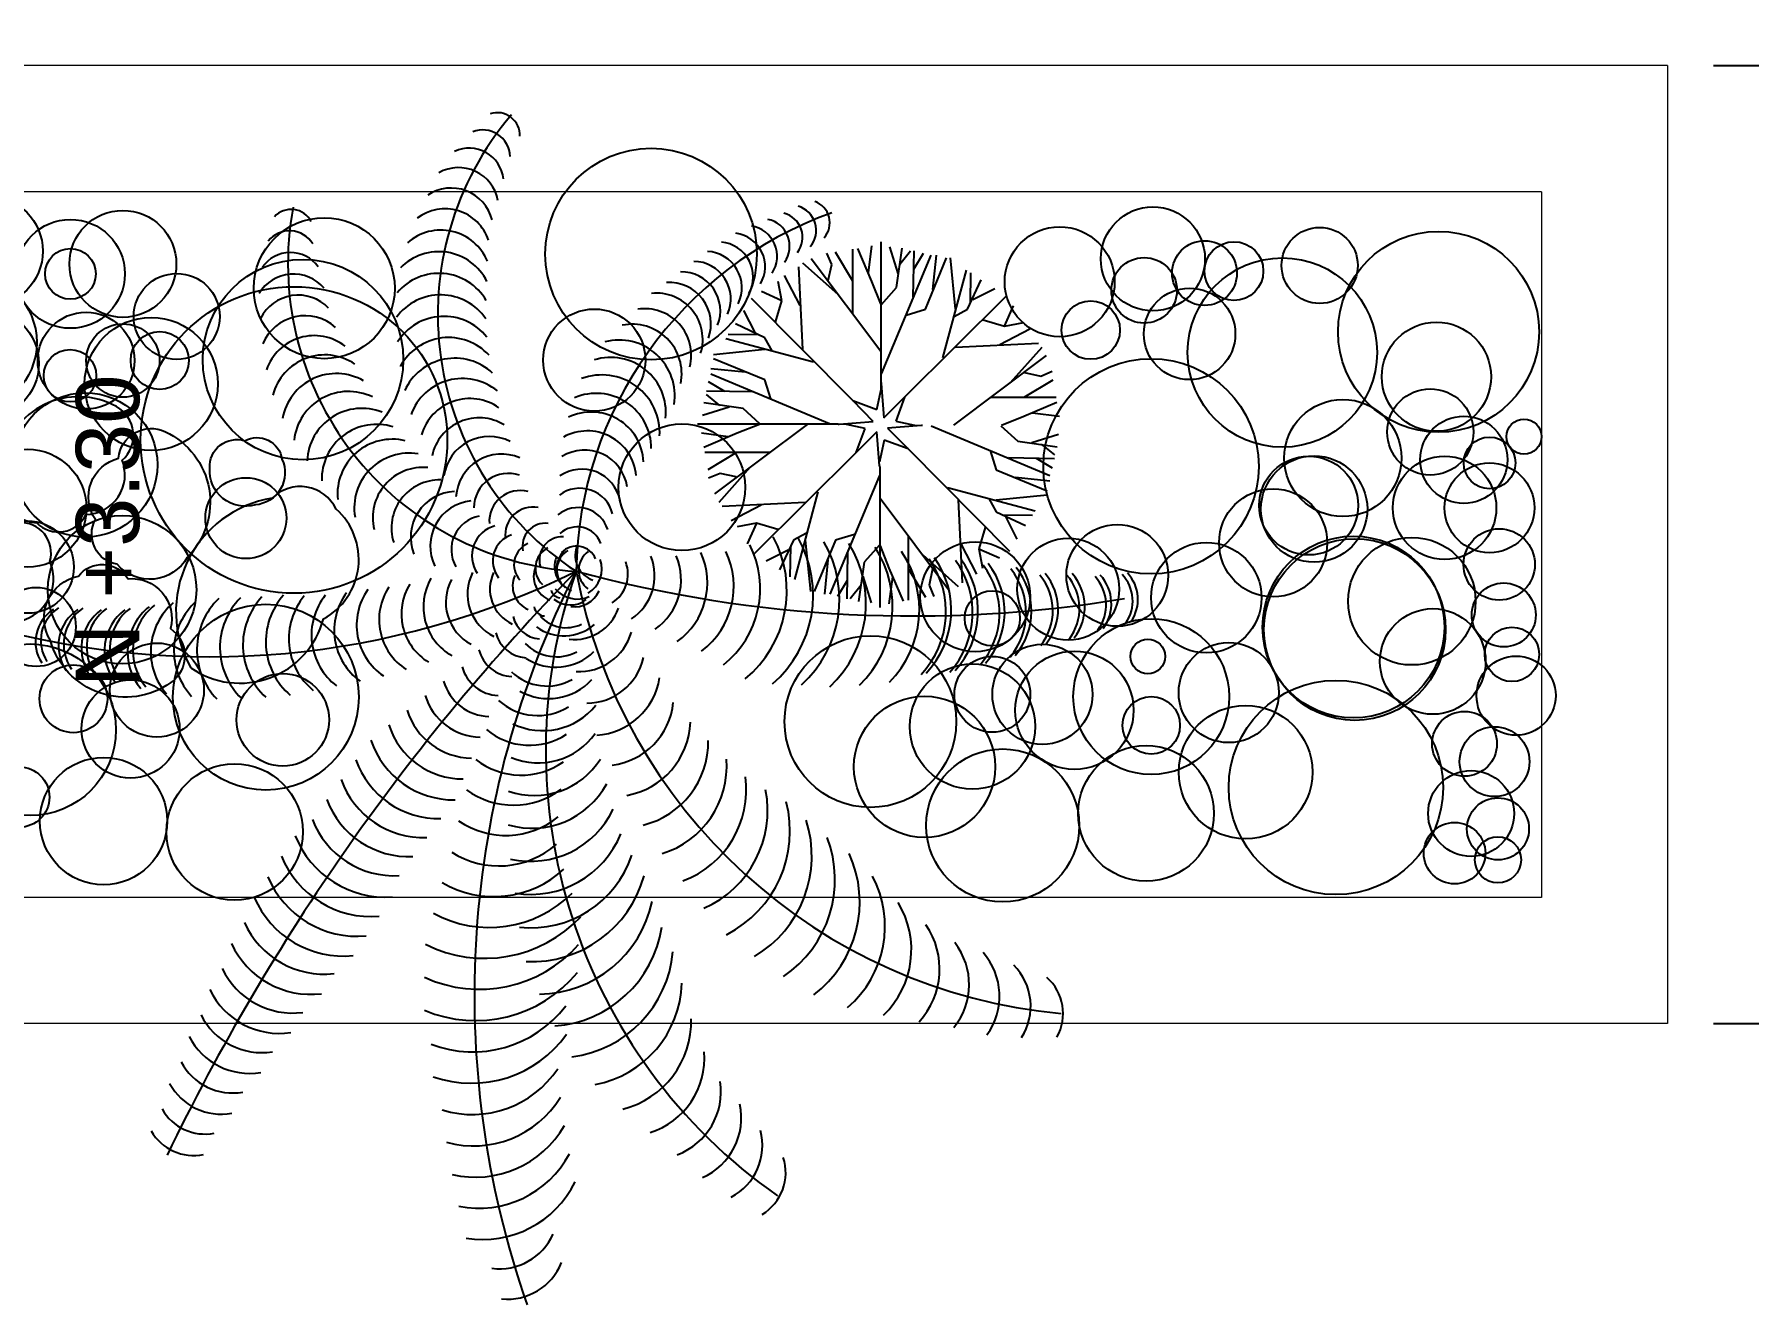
# Model space of a CAD drawing. Header units: millimetres. Extents: x 224.49 to 232.8, y 170.44 to 178.39.
# Drawn here: x 228.587 to 229.947, y 170.442 to 171.45 of the extents above; entities that cross this region are included whole.
import ezdxf

# ---------------------------------------------------------------- set-up
doc = ezdxf.new("R2010")
doc.units = ezdxf.units.MM
doc.layers.add('PROIEZIONI', color=145, linetype='Continuous', lineweight=13)
doc.layers.add('VEGETAZIONE', color=94, linetype='Continuous')
doc.styles.add('ARCHI', font='Arial.ttf')
doc.dimstyles.get("Standard").update_dxf_attribs({"dimscale": 0.75, "dimtxt": 0.1, "dimasz": 0.06, "dimexe": 0.05, "dimexo": 0, "dimgap": 0.05, "dimtad": 0, "dimzin": 0, "dimdsep": 46, "dimtxsty": 'Standard', "dimblk": 'ARCHTICK', "dimcen": 0.09, "dimadec": 0, "dimazin": 0, "dimtfac": 1, "dimtofl": 0, "dimtmove": 0, "dimatfit": 3, "dimldrblk": 'ARCHTICK', "dimfxl": 1, "dimtolj": 1, "dimtzin": 0, "dimarcsym": 0})

# ---------------------------------------------------------------- blocks, each defined once
blk = doc.blocks.new('_ARCHTICK')
at = {"color": 0, "linetype": 'ByBlock', "const_width": 0.15}
blk.add_lwpolyline([(-0.5, -0.5), (0.5, 0.5)], dxfattribs=at)
blk = doc.blocks.new('*D3')
at = {"layer": 'Defpoints', "color": 0, "transparency": 16777216}
for p in [(229.9191, 171.4253), (230.0634, 171.4253), (229.9191, 170.6654)]:
    blk.add_point(p, dxfattribs=at)
at = {"layer": 'PROIEZIONI', "color": 0, "lineweight": -2, "transparency": 16777216}
for p, q in [((229.9191, 171.4253), (230.1009, 171.4253)), ((230.0634, 171.4253), (230.0634, 171.1891)), ((230.0634, 170.6654), (230.0634, 170.9016)), ((229.9191, 170.6654), (230.1009, 170.6654))]:
    blk.add_line(p, q, dxfattribs=at)
at = {"layer": 'PROIEZIONI', "color": 0, "lineweight": -2, "transparency": 16777216, "xscale": 0.045, "yscale": 0.045, "zscale": 0.045}
for p, rotation in [((230.0634, 171.4253), 90), ((230.0634, 170.6654), 270)]:
    blk.add_blockref('_ARCHTICK', p, dxfattribs=dict(at, rotation=rotation))
at = {"layer": 'PROIEZIONI', "color": 0, "transparency": 16777216, "insert": (230.0634, 171.0453), "char_height": 0.075, "attachment_point": 5, "rotation": 90}
blk.add_mtext('\\A1;0.76', dxfattribs=at)

msp = doc.modelspace()

# ---------------------------------------------------------------- linework, layer by layer
at = {"layer": 'PROIEZIONI'}
for p, q in [((229.8825, 171.4253), (224.6571, 171.4253)), ((229.8825, 171.4253), (229.8825, 170.6654)), ((229.7825, 171.3253), (224.757, 171.3253)), ((229.7825, 171.3253), (229.7825, 170.7654)), ((229.7825, 170.7654), (224.757, 170.7654)), ((229.8825, 170.6654), (224.6571, 170.6654))]:
    msp.add_line(p, q, dxfattribs=at)
at = {"layer": 'VEGETAZIONE'}
for p, q in [((229.2488, 171.261), (229.2516, 171.2824)), ((229.2589, 171.1694), (229.2589, 171.2854)), ((229.2587, 171.1986), (229.2035, 171.272)), ((229.2198, 171.2676), (229.2159, 171.2765)), ((229.2364, 171.2544), (229.2226, 171.2772)), ((229.2364, 171.2281), (229.2364, 171.2796)), ((229.2516, 171.254), (229.2403, 171.2803)), ((229.2591, 171.1807), (229.2986, 171.2748)), ((229.2723, 171.2603), (229.2657, 171.2815)), ((229.2712, 171.2493), (229.2757, 171.2805)), ((229.2736, 171.2677), (229.2823, 171.2783)), ((229.2844, 171.2419), (229.285, 171.2783)), ((229.2847, 171.2638), (229.2924, 171.2766)), ((229.294, 171.232), (229.3107, 171.2727)), ((229.3, 171.2476), (229.3028, 171.2748)), ((229.3179, 171.232), (229.3138, 171.2727)), ((229.1947, 171.2349), (229.1823, 171.2588)), ((229.1968, 171.2), (229.1936, 171.2658)), ((229.2247, 171.2436), (229.1968, 171.2686)), ((229.2169, 171.2547), (229.2198, 171.2676)), ((229.3079, 171.1934), (229.3266, 171.2631)), ((229.3273, 171.232), (229.3383, 171.2553)), ((229.3297, 171.2369), (229.3301, 171.261)), ((229.1639, 171.246), (229.1639, 171.246)), ((229.1801, 171.2387), (229.1639, 171.246)), ((229.1801, 171.2387), (229.1773, 171.254)), ((229.2587, 171.2363), (229.2516, 171.254)), ((229.2591, 171.2359), (229.2712, 171.2493)), ((229.2774, 171.1623), (229.3584, 171.2426)), ((229.3315, 171.2398), (229.3491, 171.2486)), ((229.1589, 171.2135), (229.1501, 171.2311)), ((229.2364, 171.1595), (229.1561, 171.2405)), ((229.1752, 171.2217), (229.1801, 171.2387)), ((229.2788, 171.2274), (229.294, 171.232)), ((229.3169, 171.2263), (229.3273, 171.232)), ((229.3567, 171.2185), (229.364, 171.2348)), ((229.364, 171.2348), (229.364, 171.2348)), ((229.1667, 171.2093), (229.1434, 171.2204)), ((229.3397, 171.2235), (229.3567, 171.2185)), ((229.3529, 171.204), (229.3768, 171.2164)), ((229.3567, 171.2185), (229.372, 171.2214)), ((229.2053, 171.19), (229.1356, 171.2086)), ((229.1618, 171.2117), (229.1377, 171.2121)), ((229.1724, 171.199), (229.1667, 171.2093)), ((229.3179, 171.2019), (229.3838, 171.2051)), ((229.3616, 171.174), (229.3865, 171.2019)), ((229.1667, 171.2), (229.126, 171.1958)), ((229.1667, 171.1761), (229.126, 171.1928)), ((229.3166, 171.14), (229.39, 171.1952)), ((229.1349, 171.1667), (229.1221, 171.1744)), ((229.1511, 171.182), (229.1239, 171.1848)), ((229.218, 171.1411), (229.1239, 171.1806)), ((229.1713, 171.1609), (229.1667, 171.1761)), ((229.3724, 171.1623), (229.3952, 171.1761)), ((229.3726, 171.1818), (229.3855, 171.1789)), ((229.3855, 171.1789), (229.3945, 171.1828)), ((229.1568, 171.1664), (229.1204, 171.1671)), ((229.131, 171.1557), (229.1204, 171.1643)), ((229.2555, 171.1525), (229.2587, 171.1674)), ((229.2589, 171.173), (229.2611, 171.146)), ((229.2611, 171.146), (229.2774, 171.1623)), ((229.2774, 171.1623), (229.2705, 171.1432)), ((229.346, 171.1623), (229.3976, 171.1623)), ((229.1384, 171.1543), (229.1172, 171.1477)), ((229.1494, 171.1533), (229.1182, 171.1577)), ((229.1628, 171.1411), (229.1494, 171.1533)), ((229.2364, 171.1595), (229.2555, 171.1525)), ((229.2527, 171.1431), (229.2364, 171.1595)), ((229.3543, 171.14), (229.372, 171.1471)), ((229.372, 171.1471), (229.3983, 171.1584)), ((229.379, 171.1499), (229.4003, 171.1471)), ((229.2249, 171.1409), (229.1133, 171.1409)), ((229.1377, 171.1308), (229.1163, 171.1336)), ((229.1447, 171.1336), (229.1183, 171.1223)), ((229.2001, 171.1407), (229.1267, 171.0855)), ((229.1624, 171.1407), (229.1447, 171.1336)), ((229.2257, 171.1409), (229.2527, 171.1431)), ((229.2462, 171.1375), (229.2313, 171.1407)), ((229.2392, 171.1184), (229.2462, 171.1375)), ((229.2555, 171.1347), (229.2392, 171.1184)), ((229.2577, 171.1077), (229.2555, 171.1347)), ((229.291, 171.1398), (229.264, 171.1376)), ((229.264, 171.1376), (229.2803, 171.1212)), ((229.2705, 171.1432), (229.2853, 171.14)), ((229.2987, 171.1396), (229.3928, 171.1001)), ((229.3538, 171.1396), (229.3673, 171.1275)), ((229.3783, 171.1264), (229.3995, 171.133)), ((229.2612, 171.1282), (229.258, 171.1133)), ((229.2803, 171.1212), (229.2612, 171.1282)), ((229.2803, 171.1212), (229.3606, 171.0402)), ((229.3454, 171.1199), (229.35, 171.1047)), ((229.3673, 171.1275), (229.3984, 171.123)), ((229.3857, 171.125), (229.3963, 171.1164)), ((229.1706, 171.1184), (229.1191, 171.1184)), ((229.1443, 171.1184), (229.1215, 171.1046)), ((229.1551, 171.1068), (229.1301, 171.0788)), ((229.2392, 171.1184), (229.1582, 171.0381)), ((229.2578, 171.1069), (229.2578, 170.9953)), ((229.3599, 171.1143), (229.3963, 171.1137)), ((229.3818, 171.114), (229.3945, 171.1063)), ((229.1311, 171.1018), (229.1221, 171.0979)), ((229.144, 171.099), (229.1311, 171.1018)), ((229.2576, 171.1), (229.2181, 171.0059)), ((229.35, 171.1047), (229.3906, 171.088)), ((229.3655, 171.0987), (229.3928, 171.0959)), ((229.1987, 171.0788), (229.1329, 171.0756)), ((229.2087, 171.0873), (229.1901, 171.0176)), ((229.258, 171.0821), (229.3132, 171.0087)), ((229.3114, 171.0907), (229.3811, 171.0721)), ((229.3199, 171.0807), (229.3231, 171.0149)), ((229.3443, 171.0818), (229.35, 171.0714)), ((229.35, 171.0807), (229.3906, 171.0849)), ((229.1638, 171.0767), (229.1399, 171.0643)), ((229.35, 171.0714), (229.3733, 171.0604)), ((229.3549, 171.069), (229.379, 171.0686)), ((229.3577, 171.0672), (229.3666, 171.0496)), ((229.16, 171.0622), (229.1447, 171.0593)), ((229.16, 171.0622), (229.1526, 171.0459)), ((229.1769, 171.0572), (229.16, 171.0622)), ((229.1997, 171.0544), (229.1894, 171.0487)), ((229.2378, 171.0533), (229.2226, 171.0487)), ((229.2803, 171.0526), (229.2803, 171.0011)), ((229.3415, 171.059), (229.3365, 171.042)), ((229.1526, 171.0459), (229.1526, 171.0459)), ((229.1852, 171.041), (229.1676, 171.0321)), ((229.1894, 171.0487), (229.1783, 171.0254)), ((229.1869, 171.0438), (229.1866, 171.0197)), ((229.1987, 171.0487), (229.2029, 171.0081)), ((229.2226, 171.0487), (229.2059, 171.0081)), ((229.2323, 171.0388), (229.2316, 171.0024)), ((229.2576, 171.0448), (229.2454, 171.0314)), ((229.258, 171.0444), (229.2651, 171.0267)), ((229.322, 171.0458), (229.3344, 171.0219)), ((229.3365, 171.042), (229.3393, 171.0267)), ((229.3365, 171.042), (229.3528, 171.0347)), ((229.2167, 171.0332), (229.2139, 171.0059)), ((229.2454, 171.0314), (229.241, 171.0003)), ((229.2651, 171.0267), (229.2764, 171.0004)), ((229.2803, 171.0263), (229.2941, 171.0035)), ((229.2919, 171.0371), (229.3199, 171.0121)), ((229.2997, 171.0261), (229.2969, 171.0132)), ((229.3528, 171.0347), (229.3528, 171.0347)), ((229.232, 171.0169), (229.2243, 171.0042)), ((229.243, 171.013), (229.2344, 171.0024)), ((229.2444, 171.0204), (229.251, 170.9992)), ((229.2679, 171.0197), (229.2651, 170.9983)), ((229.2969, 171.0132), (229.3008, 171.0042))]:
    msp.add_line(p, q, dxfattribs=at)
for points in [[(228.5613, 171.1107, 0.520567), (228.5893, 171.0625, 0.520567), (228.6281, 171.0691, 0.520567), (228.657, 171.1123, 0.520567), (228.6524, 171.1548, 0.520567)], [(228.7085, 171.0351, -0.520567), (228.6531, 171.0297, -0.520567), (228.6358, 171.0652, -0.520567), (228.654, 171.1138, -0.520567), (228.6912, 171.1349, -0.520567)], [(228.7626, 171.0768, -0.520567), (228.7264, 171.106, -0.520567), (228.7542, 171.1277, -0.520567), (228.7837, 171.1131, -0.520567)], [(228.7113, 170.9476, 0.520567), (228.8166, 170.9864, 0.520567), (228.8266, 171.0735, 0.520567), (228.7759, 171.0821, 0.520567)], [(228.5711, 170.9841, 0.520567), (228.5996, 171.0319, 0.520567), (228.5749, 171.0627, 0.520567), (228.5232, 171.067, 0.520567), (228.4882, 171.0423, 0.520567)], [(228.6, 170.9692, -0.520567), (228.6222, 171.0203, -0.520567), (228.6616, 171.0182, -0.520567), (228.6953, 170.9787, -0.520567), (228.6956, 170.9359, -0.520567)]]:
    msp.add_lwpolyline(points, format="xyb", close=True, dxfattribs=at)
for centre, radius in [((229.0764, 171.2758), 0.0839), ((228.5504, 171.2781), 0.0436), ((228.6575, 171.268), 0.0424), ((229.4744, 171.272), 0.0413), ((228.6159, 171.2601), 0.0432), ((228.8172, 171.2487), 0.0559), ((229.4005, 171.2538), 0.0436), ((229.6067, 171.2668), 0.0302), ((229.5154, 171.2607), 0.0257), ((229.5387, 171.2623), 0.0233), ((229.701, 171.2141), 0.0797), ((228.6159, 171.2601), 0.0201), ((228.8004, 171.1921), 0.0795), ((229.4675, 171.247), 0.026), ((229.5771, 171.1977), 0.0751), ((228.5348, 171.2057), 0.0544), ((228.7002, 171.2263), 0.0341), ((228.7932, 171.1283), 0.1216), ((229.5035, 171.2125), 0.0363), ((228.5473, 171.189), 0.0436), ((228.6284, 171.1913), 0.0384), ((229.0314, 171.1917), 0.0405), ((229.4251, 171.2155), 0.0232), ((228.68, 171.1728), 0.0528), ((228.6575, 171.1913), 0.0291), ((229.6993, 171.1785), 0.0433), ((228.6867, 171.1913), 0.023), ((228.6156, 171.1793), 0.0208), ((229.473, 171.1074), 0.0854), ((228.6277, 171.1085), 0.0572), ((229.6251, 171.114), 0.0465), ((229.6944, 171.1347), 0.0342), ((229.721, 171.1126), 0.0346), ((229.1009, 171.0908), 0.0502), ((229.7687, 171.131), 0.0139), ((228.5819, 171.0742), 0.0467), ((229.7414, 171.1101), 0.0205), ((229.598, 171.0763), 0.0392), ((229.6023, 171.0735), 0.0422), ((229.7058, 171.0745), 0.041), ((229.7414, 171.0745), 0.0356), ((228.7551, 171.0663), 0.0321), ((229.5698, 171.0467), 0.0429), ((228.6569, 171.0095), 0.0589), ((228.5819, 171.0275), 0.0367), ((229.4462, 171.0209), 0.0404), ((229.6335, 170.9799), 0.0721), ((229.7491, 171.0296), 0.0283), ((229.3335, 171.0039), 0.0436), ((229.4073, 171.01), 0.0404), ((229.5168, 171.0032), 0.0438), ((229.6345, 170.9779), 0.072), ((229.6798, 171.0004), 0.0506), ((229.5506, 171.031), 7.105427357601003e-16), ((228.5888, 170.98), 0.0314), ((229.7527, 170.9895), 0.0254), ((228.7709, 170.9243), 0.0737), ((229.3471, 170.9868), 0.0219), ((229.4731, 170.9247), 0.0618), ((229.6964, 170.9526), 0.0419), ((229.2504, 170.9049), 0.0681), ((229.4704, 170.9566), 0.0137), ((229.7592, 170.9582), 0.0216), ((228.5839, 170.8984), 0.0681), ((228.6845, 170.9299), 0.0373), ((229.3471, 170.9265), 0.0301), ((229.3868, 170.9265), 0.0397), ((229.4122, 170.9139), 0.0469), ((229.5346, 170.9279), 0.0397), ((229.7625, 170.9255), 0.0314), ((228.6183, 170.923), 0.0269), ((228.7843, 170.9063), 0.0367), ((229.3313, 170.901), 0.0497), ((228.6636, 170.899), 0.0389), ((229.6196, 170.8526), 0.085), ((229.2933, 170.869), 0.056), ((229.4731, 170.9019), 0.0228), ((229.5479, 170.8648), 0.053), ((229.7216, 170.8873), 0.0257), ((229.7326, 170.9105), 7.105427357601003e-16), ((229.7454, 170.8731), 0.0277), ((228.6422, 170.826), 0.0505), ((229.3553, 170.8225), 0.0607), ((229.469, 170.8321), 0.0538), ((228.5753, 170.845), 0.024), ((228.7461, 170.8174), 0.0541), ((229.7268, 170.832), 0.0341), ((229.7481, 170.8198), 0.0246), ((229.7137, 170.8005), 0.0244), ((229.7481, 170.7952), 0.0183)]:
    msp.add_circle(centre, radius, dxfattribs=at)
for centre, radius, start, end in [((229.1515, 171.2279), 0.2442, 139.5669, 236.5663), ((228.9543, 171.3699), 0.0181, 358.0698, 107.3306), ((228.9429, 171.3525), 0.0218, 2.1115, 111.3723), ((228.9323, 171.3326), 0.0272, 6.1531, 115.4139), ((228.9238, 171.3127), 0.0317, 10.1948, 119.4556), ((228.9178, 171.2947), 0.0335, 14.2365, 123.4973), ((228.7909, 171.2931), 0.0181, 27.8369, 137.0977), ((229.0326, 171.2678), 0.2442, 169.334, 266.3334), ((228.913, 171.2754), 0.0363, 18.2781, 127.5389), ((229.1874, 171.2946), 0.02, 319.969, 73.3158), ((229.2005, 171.3007), 0.0177, 317.6963, 71.0431), ((229.3242, 171.0197), 0.3072, 109.8929, 179.1654), ((229.1518, 171.274), 0.0246, 326.7872, 80.134), ((229.1646, 171.2821), 0.0217, 324.5145, 77.8613), ((229.1769, 171.2891), 0.0197, 322.2418, 75.5886), ((228.7897, 171.2724), 0.0218, 31.8786, 141.1394), ((228.9097, 171.2549), 0.0399, 22.3198, 131.5806), ((229.1297, 171.2577), 0.0277, 331.3327, 84.6795), ((229.1402, 171.2658), 0.0267, 329.06, 82.4067), ((228.7904, 171.2498), 0.0272, 35.9202, 145.181), ((228.9081, 171.2351), 0.0426, 26.3615, 135.6223), ((229.1099, 171.2402), 0.0298, 335.8781, 89.2249), ((229.1197, 171.2492), 0.0287, 333.6054, 86.9522), ((228.7928, 171.2283), 0.0317, 39.9619, 149.2227), ((228.9082, 171.217), 0.0435, 30.4031, 139.6639), ((229.1006, 171.2308), 0.0308, 338.1509, 91.4977), ((228.7966, 171.2097), 0.0335, 44.0036, 153.2644), ((228.9095, 171.1999), 0.0435, 34.4448, 143.7056), ((229.0806, 171.208), 0.0368, 342.6963, 96.0431), ((229.0908, 171.2202), 0.0331, 340.4236, 93.7704), ((229.0715, 171.1956), 0.0368, 345.5535, 98.9003), ((228.802, 171.1906), 0.0363, 48.0452, 157.306), ((228.9121, 171.1829), 0.0435, 38.4865, 147.7473), ((229.0616, 171.181), 0.0391, 348.4106, 101.7574), ((228.8093, 171.1712), 0.0399, 52.0869, 161.3477), ((228.9159, 171.1661), 0.0435, 42.5281, 151.7889), ((229.051, 171.1633), 0.0443, 351.2677, 104.6145), ((228.8177, 171.1532), 0.0426, 56.1286, 165.3894), ((228.9208, 171.1497), 0.0435, 46.5698, 155.8306), ((229.0445, 171.1501), 0.0437, 354.1249, 107.4717), ((228.8268, 171.1375), 0.0435, 60.1702, 169.431), ((228.9269, 171.1336), 0.0435, 50.6115, 159.8723), ((229.0373, 171.1339), 0.046, 356.982, 110.3288), ((229.2685, 171.1738), 0.0096, 180, 184.6649), ((228.8365, 171.1233), 0.0435, 64.2119, 173.4727), ((228.9327, 171.1213), 0.0399, 54.6531, 163.9139), ((229.0329, 171.1216), 0.0437, 359.8392, 113.186), ((229.2493, 171.1694), 0.0096, 347.9659, 0), ((228.8471, 171.1099), 0.0435, 68.2536, 177.5144), ((229.0291, 171.1091), 0.0414, 2.6963, 116.0431), ((228.8587, 171.0972), 0.0435, 72.2952, 181.556), ((228.94, 171.1078), 0.0381, 58.6948, 167.9556), ((229.0258, 171.0964), 0.0391, 5.5535, 118.9003), ((229.2249, 171.1505), 0.0096, 270, 274.6649), ((229.2293, 171.1313), 0.0096, 77.9659, 90), ((229.2874, 171.1494), 0.0096, 257.9659, 270), ((229.2918, 171.1302), 0.0096, 90, 94.6649), ((228.8712, 171.0854), 0.0435, 76.3369, 185.5977), ((228.9481, 171.0948), 0.0363, 62.7365, 171.9973), ((229.0237, 171.0862), 0.0341, 8.4106, 121.7574), ((228.8845, 171.0744), 0.0435, 80.3786, 189.6394), ((228.8956, 171.0667), 0.0399, 84.4202, 193.681), ((228.9579, 171.0808), 0.0363, 66.7781, 176.0389), ((229.2482, 171.1069), 0.0096, 0, 4.6649), ((229.2674, 171.1113), 0.0096, 167.9659, 180), ((228.9086, 171.0585), 0.0381, 88.4619, 197.7227), ((228.9631, 171.0746), 0.0272, 70.8198, 180.0806), ((229.0216, 171.0744), 0.0308, 11.2677, 124.6145), ((228.9221, 171.0512), 0.0363, 92.5036, 201.7644), ((228.9376, 171.044), 0.0363, 96.5452, 205.806), ((228.9726, 171.0637), 0.0245, 74.8615, 184.1223), ((229.02, 171.0633), 0.0267, 14.1249, 127.4717), ((228.9452, 171.0412), 0.0272, 100.5869, 209.8477), ((228.9826, 171.0533), 0.0218, 78.9031, 188.1639), ((229.0185, 171.0501), 0.0246, 16.982, 130.3288), ((228.9588, 171.0364), 0.0245, 104.6286, 213.8894), ((228.9727, 171.0324), 0.0218, 108.6702, 217.931), ((228.9925, 171.0442), 0.0181, 82.9448, 192.2056), ((229.0059, 171.0334), 0.0181, 86.9865, 196.2473), ((229.0178, 171.0395), 0.0199, 19.8392, 133.186), ((229.0936, 171.0087), 0.0905, 309.4351, 28.1744), ((228.9858, 171.0294), 0.0181, 112.7119, 221.9727), ((229.0028, 171.0267), 0.0181, 116.7536, 226.0144), ((229.0218, 171.0259), 0.0204, 129.7112, 220.4082), ((229.0198, 171.0252), 0.0181, 120.7952, 230.056), ((229.0173, 171.0277), 0.0164, 22.6963, 136.0431), ((229.0366, 171.0366), 0.0204, 161.0937, 251.7906), ((229.037, 171.0249), 0.0181, 124.8369, 234.0977), ((229.0635, 171.015), 0.0576, 305.8637, 24.603), ((229.0778, 171.012), 0.0642, 307.0541, 25.7935), ((229.0862, 171.0103), 0.0768, 308.2446, 26.984), ((229.1124, 171.0052), 0.0926, 310.6256, 29.3649), ((229.1354, 171.0016), 0.0905, 311.816, 30.5554), ((229.1564, 170.9987), 0.0905, 313.0065, 31.7459), ((229.1812, 170.996), 0.0868, 314.197, 32.9363), ((229.207, 170.9938), 0.0822, 315.3875, 34.1268), ((228.7266, 171.6111), 0.6548, 254.1567, 296.3219), ((230.2859, 169.79), 1.7701, 135.7969, 154.1802), ((229.6782, 170.6878), 0.7419, 153.0343, 199.3216), ((229.0037, 171.0201), 0.0204, 157.8629, 248.5599), ((229.4244, 170.882), 0.4315, 160.7737, 234.979), ((229.0203, 171.0281), 0.0204, 159.4783, 250.1753), ((229.2844, 172.012), 1.0233, 254.8546, 279.4139), ((229.4412, 171.1031), 0.4315, 190.5408, 264.7461), ((229.015, 171.026), 0.0224, 301.1017, 19.8411), ((229.0313, 171.0219), 0.0268, 302.2922, 21.0316), ((229.0383, 171.0206), 0.041, 303.4827, 22.2221), ((229.0526, 171.0174), 0.0476, 304.6732, 23.4125), ((229.238, 170.992), 0.0723, 316.5779, 35.3173), ((229.2422, 170.9931), 0.0723, 316.5779, 35.3173), ((229.2616, 170.9912), 0.0699, 317.7684, 36.5078), ((229.2658, 170.9923), 0.0699, 317.7684, 36.5078), ((229.2905, 170.9909), 0.0623, 318.9589, 37.6983), ((229.2946, 170.9921), 0.0623, 318.9589, 37.6983), ((229.3188, 170.9914), 0.0551, 320.1494, 38.8887), ((229.323, 170.9926), 0.0551, 320.1494, 38.8887), ((228.9075, 170.9857), 0.0468, 146.5552, 237.2522), ((228.9232, 170.9904), 0.0448, 148.1706, 238.8676), ((228.9406, 170.9961), 0.0448, 149.786, 240.483), ((228.9513, 170.9996), 0.0377, 151.4014, 242.0983), ((228.9685, 171.0061), 0.0377, 153.0167, 243.7137), ((228.9791, 171.01), 0.0305, 154.6321, 245.3291), ((228.987, 171.0125), 0.0204, 156.2475, 246.9445), ((229.3512, 170.9928), 0.0439, 321.3398, 40.0792), ((229.3554, 170.994), 0.0439, 321.3398, 40.0792), ((229.376, 170.9946), 0.0402, 322.5303, 41.2697), ((229.3802, 170.9958), 0.0402, 322.5303, 41.2697), ((229.4038, 170.9973), 0.0335, 323.7208, 42.4602), ((229.408, 170.9985), 0.0335, 323.7208, 42.4602), ((229.4279, 171.0006), 0.0305, 324.9113, 43.6506), ((229.4321, 171.0018), 0.0305, 324.9113, 43.6506), ((228.7112, 170.9615), 0.0458, 128.786, 219.483), ((228.7305, 170.9603), 0.0509, 130.4014, 221.0983), ((228.7509, 170.9608), 0.0529, 132.0167, 222.7137), ((228.7722, 170.962), 0.056, 133.6321, 224.3291), ((228.7905, 170.9636), 0.056, 135.2475, 225.9445), ((228.8087, 170.9656), 0.056, 136.8629, 227.5599), ((228.8269, 170.9682), 0.056, 138.4783, 229.1753), ((228.842, 170.9706), 0.0529, 140.0937, 230.7906), ((228.858, 170.9736), 0.0509, 141.7091, 232.406), ((228.875, 170.9773), 0.0499, 143.3244, 234.0214), ((228.8918, 170.9815), 0.0489, 144.9398, 235.6368), ((229.0047, 171.0108), 0.00771, 192.2358, 264.5911), ((229.0125, 171.0179), 0.0205, 230.3556, 307.7505), ((229.018, 171.0253), 0.0232, 220.3343, 293.8495), ((229.0162, 171.0165), 0.0205, 260.1227, 337.5176), ((228.6187, 170.9681), 0.0305, 122.3244, 213.0214), ((228.6229, 170.9693), 0.0305, 122.3244, 213.0214), ((228.641, 170.9651), 0.0346, 123.9398, 214.6368), ((228.6452, 170.9662), 0.0346, 123.9398, 214.6368), ((228.6623, 170.9628), 0.0377, 125.5552, 216.2522), ((228.6665, 170.9639), 0.0377, 125.5552, 216.2522), ((228.6836, 170.9612), 0.0407, 127.1706, 217.8676), ((228.6878, 170.9623), 0.0407, 127.1706, 217.8676), ((228.707, 170.9603), 0.0458, 128.786, 219.483), ((228.9895, 170.9936), 0.0231, 193.4772, 265.8325), ((228.9926, 170.9979), 0.00925, 192.8565, 265.2118), ((229.0091, 171.0072), 0.0278, 222.251, 295.7662), ((229.0157, 171.0069), 0.0369, 263.4864, 340.8813), ((228.9787, 170.9817), 0.0262, 194.0979, 266.4532), ((229.0073, 171.0098), 0.0369, 233.7193, 311.1142), ((229.0193, 170.9876), 0.0431, 266.85, 344.2449), ((228.9674, 170.9691), 0.0285, 194.7186, 267.0738), ((229.0015, 170.9911), 0.0348, 224.1676, 297.6829), ((229.0009, 170.9912), 0.0431, 237.0829, 314.4778), ((228.9563, 170.9564), 0.0308, 195.3393, 267.6945), ((228.9939, 170.9737), 0.0406, 226.0843, 299.5995), ((229.0253, 170.9657), 0.0462, 270.2136, 347.6086), ((228.949, 170.9476), 0.0386, 195.96, 268.3152), ((228.9952, 170.9693), 0.0462, 240.4465, 317.8415), ((229.03, 170.948), 0.0539, 273.5773, 350.9722), ((228.9417, 170.9388), 0.0463, 196.5807, 268.9359), ((228.9866, 170.9561), 0.0464, 228.001, 301.5162), ((228.9905, 170.9516), 0.0539, 243.8102, 321.2051), ((229.0389, 170.9254), 0.0554, 276.9409, 354.3358), ((228.9272, 170.9211), 0.0617, 197.822, 270.1773), ((228.9345, 170.93), 0.054, 197.2014, 269.5566), ((229.0461, 170.9069), 0.0616, 280.3045, 357.6995), ((228.92, 170.9122), 0.0694, 198.4427, 270.798), ((228.9801, 170.9394), 0.0533, 229.9176, 303.4329), ((228.987, 170.9276), 0.0554, 247.1738, 324.5687), ((229.0541, 170.8886), 0.0677, 283.6682, 1.0631), ((228.908, 170.8973), 0.0694, 199.0634, 271.4187), ((228.9734, 170.9204), 0.058, 231.8343, 305.3495), ((228.984, 170.9079), 0.0616, 250.5374, 327.9324), ((229.064, 170.8694), 0.0724, 287.0318, 4.4267), ((229.0749, 170.8507), 0.077, 290.3954, 7.7904), ((228.896, 170.8823), 0.0694, 199.6841, 272.0394), ((228.9671, 170.9012), 0.0626, 233.751, 307.2662), ((228.9819, 170.888), 0.0677, 253.9011, 331.296), ((229.0842, 170.8343), 0.0847, 293.7591, 11.154), ((228.8843, 170.8672), 0.0694, 200.3048, 272.6601), ((228.981, 170.8665), 0.0724, 257.2647, 334.6596), ((229.0942, 170.8181), 0.0924, 297.1227, 14.5176), ((228.8727, 170.852), 0.0694, 200.9255, 273.2807), ((228.9611, 170.8807), 0.0661, 235.6676, 309.1829), ((229.1115, 170.7982), 0.0924, 300.4864, 17.8813), ((228.8659, 170.8427), 0.0771, 201.5462, 273.9014), ((228.9556, 170.86), 0.0696, 237.5843, 311.0995), ((228.9811, 170.8448), 0.077, 260.6284, 338.0233), ((229.1299, 170.7794), 0.0924, 303.85, 21.2449), ((228.8546, 170.8273), 0.0771, 202.1669, 274.5221), ((228.981, 170.826), 0.0847, 263.992, 341.3869), ((229.1495, 170.7617), 0.0924, 307.2136, 24.6086), ((228.8435, 170.8117), 0.0771, 202.7876, 275.1428), ((228.9519, 170.8473), 0.0812, 239.501, 313.0162), ((228.9817, 170.8069), 0.0924, 267.3556, 344.7505), ((229.1772, 170.7425), 0.0847, 310.5773, 27.9722), ((228.9482, 170.8344), 0.0928, 241.4176, 314.9329), ((228.8325, 170.796), 0.0771, 203.4082, 275.7635), ((228.9868, 170.7811), 0.0924, 270.7193, 348.1142), ((229.2109, 170.7239), 0.072, 313.9409, 31.3358), ((228.8173, 170.7739), 0.0694, 204.0289, 276.3842), ((228.9445, 170.8215), 0.1044, 243.3343, 316.8495), ((228.9935, 170.7556), 0.0924, 274.0829, 351.4778), ((229.2437, 170.7086), 0.0616, 317.3045, 34.6995), ((228.8067, 170.7579), 0.0694, 204.6496, 277.0049), ((228.9404, 170.7969), 0.1044, 245.251, 318.7662), ((229.2748, 170.6963), 0.0539, 320.6682, 38.0631), ((229.0017, 170.7305), 0.0924, 277.4465, 354.8415), ((229.3005, 170.6871), 0.0523, 324.0318, 41.4267), ((229.3313, 170.6791), 0.0462, 327.3954, 44.7904), ((228.7921, 170.7354), 0.0617, 205.2703, 277.6256), ((228.9372, 170.7721), 0.1044, 247.1676, 320.6829), ((229.3647, 170.6733), 0.0385, 330.7591, 48.154), ((228.7819, 170.7192), 0.0617, 205.891, 278.2463), ((229.0162, 170.7001), 0.0847, 280.8102, 358.2051), ((228.7678, 170.6963), 0.054, 206.5117, 278.867), ((228.9351, 170.7357), 0.0928, 249.0843, 322.5995), ((228.9339, 170.7108), 0.0928, 251.001, 324.5162), ((229.0363, 170.6672), 0.072, 284.1738, 1.5687), ((228.7581, 170.6798), 0.054, 207.1324, 279.4876), ((228.7446, 170.6566), 0.0463, 207.7531, 280.1083), ((229.0571, 170.6376), 0.0616, 287.5374, 4.9324), ((228.7353, 170.6398), 0.0463, 208.3738, 280.729), ((228.9347, 170.6744), 0.0812, 252.9176, 326.4329), ((229.078, 170.6116), 0.0539, 290.9011, 8.296), ((228.9355, 170.6495), 0.0812, 254.8343, 328.3495), ((228.7224, 170.6163), 0.0386, 208.9945, 281.3497), ((229.0957, 170.5908), 0.0523, 294.2647, 11.6596), ((228.7135, 170.5993), 0.0386, 209.6151, 281.9704), ((228.9372, 170.6247), 0.0812, 256.751, 330.2662), ((229.1185, 170.5686), 0.0462, 297.6284, 15.0233), ((228.9398, 170.6), 0.0812, 258.6676, 332.1829), ((229.1447, 170.547), 0.0385, 300.992, 18.3869), ((228.9431, 170.5753), 0.0812, 260.5843, 334.0995), ((228.9563, 170.5172), 0.0464, 262.501, 336.0162), ((228.9624, 170.4931), 0.0464, 264.4176, 337.9329)]:
    msp.add_arc(centre, radius, start, end, dxfattribs=at)

# ---------------------------------------------------------------- texts
at = {"layer": 'VEGETAZIONE', "insert": (228.6202, 170.9321), "char_height": 0.05033, "width": 0.472307, "attachment_point": 1, "rotation": 90, "style": 'ARCHI'}
msp.add_mtext('N +3.30', dxfattribs=at)

# ---------------------------------------------------------------- dimensions: what is measured, and where the dimension line sits
at = {"layer": 'PROIEZIONI', "color": 251}
dim = msp.add_aligned_dim(p1=(229.9191, 170.6654), p2=(229.9191, 171.4253), distance=-0.1442, dimstyle='Standard', dxfattribs=at)
dim.commit()
dim.dimension.update_dxf_attribs({"geometry": '*D3', "text_midpoint": (230.0634, 171.0453)})

doc.saveas('drawing.dxf')
